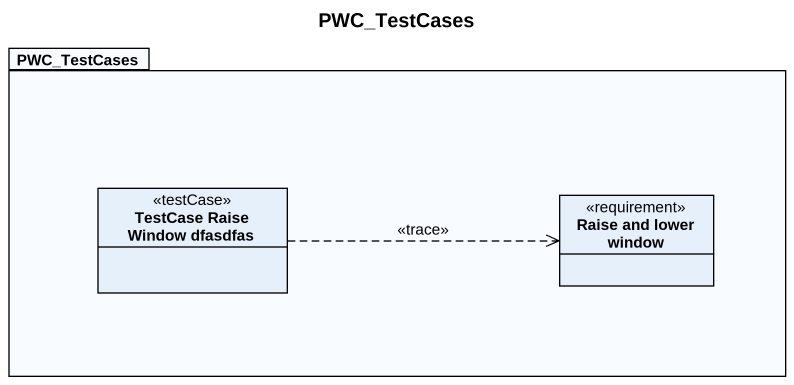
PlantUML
@startuml
title PWC_TestCases
hide circle
hide empty members
package PWC_TestCases {
  class "TestCase Raise Window dfasdfas" as TestCase_Raise_Window <<testCase>>
  class "Raise and lower window" as Raise_and_lower_window <<requirement>>
}
TestCase_Raise_Window .right.> Raise_and_lower_window : <<trace>>
@enduml
